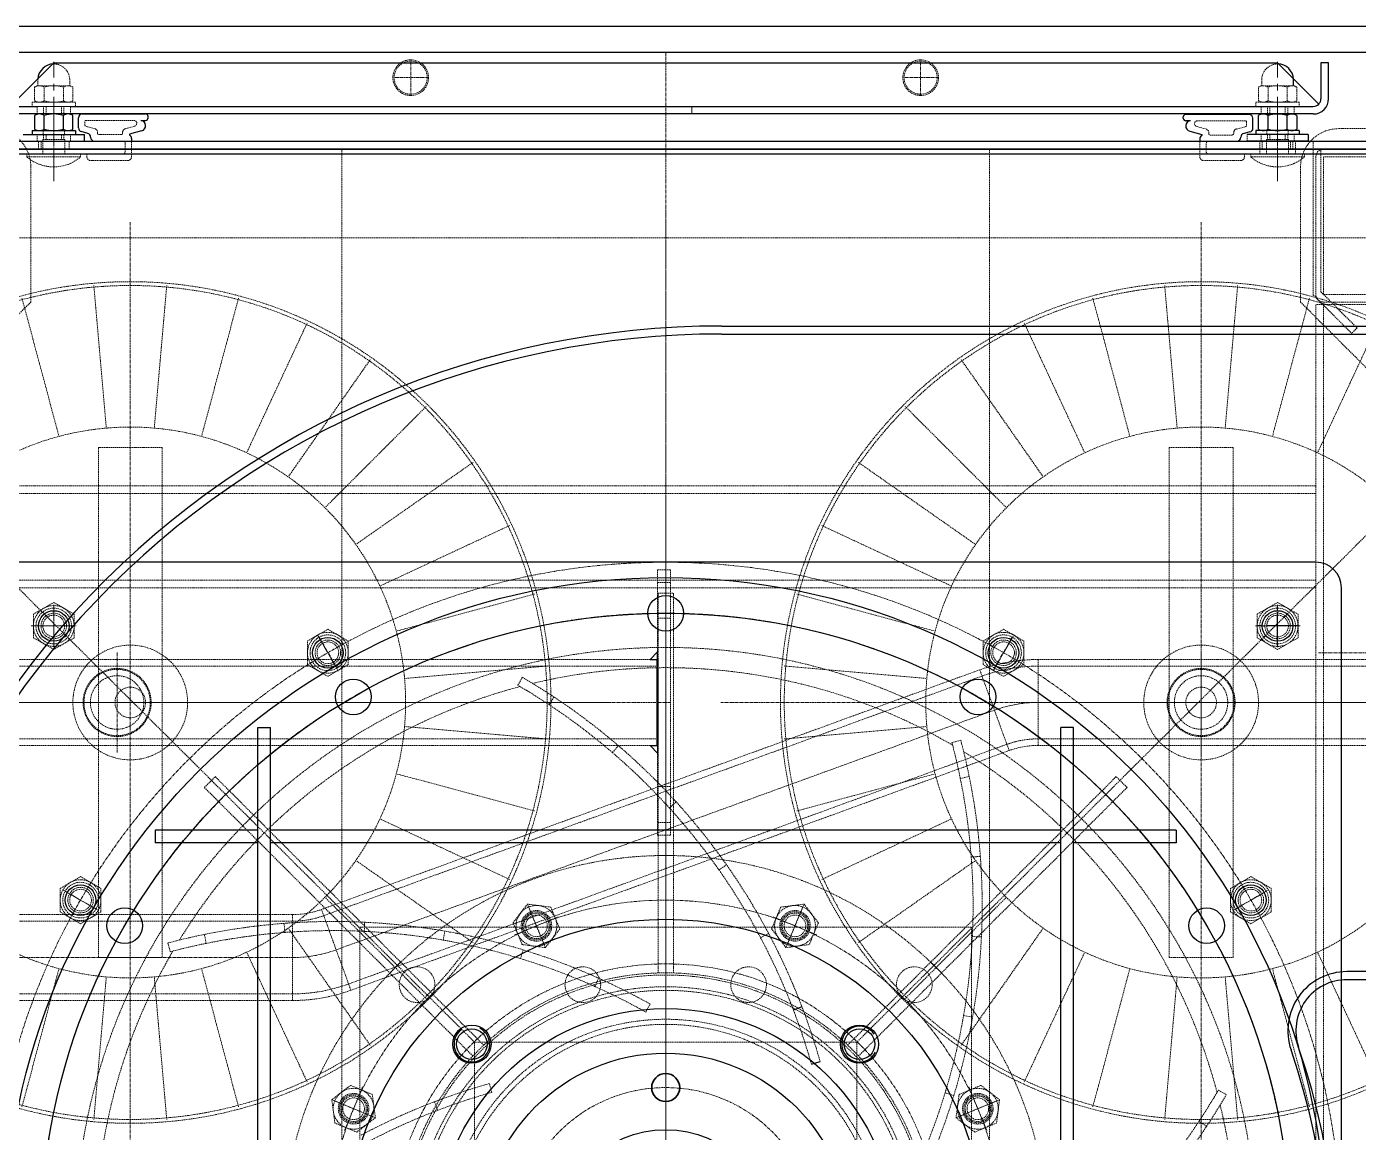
# Model space of a CAD drawing. Header units: feet. Extents: x -99009 to 3252343, y -11094690 to 9035152.
# Drawn here: x 1669713 to 1670236, y -1428674 to -1428240 of the extents above; entities that cross this region are included whole.
import ezdxf

# ---------------------------------------------------------------- set-up
doc = ezdxf.new("R2010")
doc.units = ezdxf.units.FT
for name, pattern in [('CENTER', [2, 1.25, -0.25, 0.25, -0.25]), ('CENTERX2', [20.32, 12.7, -2.54, 2.54, -2.54]), ('DASHED', [0.75, 0.5, -0.25]), ('DOT_CENTER', [14, 12, -1, 0, -1]), ('PHANTOM', [2.5, 1.25, -0.25, 0.25, -0.25, 0.25, -0.25])]:
    doc.linetypes.add(name, pattern=pattern)
doc.layers.add('1', color=1, linetype='Continuous')
doc.layers.add('K-LINE', color=7, linetype='Continuous')
for name, color, linetype, lineweight in [('AM_0', 7, 'Continuous', 30), ('AM_12', 7, 'Continuous', 50), ('AM_3', 7, 'DASHED', 5), ('AM_5', 3, 'Continuous', 25), ('AM_7', 7, 'CENTER', 5)]:
    doc.layers.add(name, color=color, linetype=linetype, lineweight=lineweight)

# ---------------------------------------------------------------- blocks, each defined once
blk = doc.blocks.new('76576')
at = {"color": 7, "linetype": 'Continuous'}
for p, q in [((12603.87, 4512.07), (11793.87, 4512.07)), ((12453.87, 4352.07), (11943.87, 4352.07)), ((12463.87, 3832.07), (12463.87, 4342.07))]:
    blk.add_line(p, q, dxfattribs=at)
at = {"color": 2, "linetype": 'DOT_CENTER'}
for p, q in [((12438.87, 4319.37), (12438.87, 4334.77)), ((12446.57, 4327.07), (12431.17, 4327.07))]:
    blk.add_line(p, q, dxfattribs=at)
at = {"color": 3, "linetype": 'PHANTOM'}
for p, q in [((12062.86, 4322.65), (12069.88, 4310.49)), ((12327.87, 4310.49), (12334.89, 4322.65))]:
    blk.add_line(p, q, dxfattribs=at)
at = {"color": 7, "linetype": 'Continuous'}
for centre, radius in [((11958.87, 4327.07), 6), ((12198.87, 4087.07), 245), ((12438.87, 4327.07), 6), ((12066.37, 4316.57), 6), ((12331.37, 4316.57), 6), ((11969.38, 4219.57), 6), ((12428.37, 4219.57), 6)]:
    blk.add_circle(centre, radius, dxfattribs=at)
blk.add_arc((12453.87, 4342.07), 10, 0, 90, dxfattribs=at)
at = {"layer": '1', "color": 7, "linetype": 'Continuous'}
for p, q in [((11942.75, 4531.7), (11958.87, 4547.82)), ((11958.46, 4547.41), (11958.87, 4547.82)), ((11958.87, 4547.82), (12438.87, 4547.82)), ((12455, 4531.7), (12438.87, 4547.82)), ((12458.87, 4547.82), (12455.87, 4547.82)), ((12455.87, 4547.82), (12455.87, 4533.82)), ((12458.87, 4533.82), (12458.87, 4547.82)), ((12445.12, 4538.86), (12445.12, 4541.42)), ((11944.87, 4530.82), (11952.37, 4530.82)), ((11965.37, 4530.82), (12452.87, 4530.82)), ((11952.37, 4527.82), (11943.87, 4527.82)), ((11951.37, 4527.24), (11951.37, 4521.91)), ((11965.37, 4527.82), (11952.37, 4527.82)), ((11964.5, 4527.82), (11953.25, 4527.82)), ((11955.12, 4521.91), (11955.12, 4527.24)), ((11962.63, 4521.91), (11962.63, 4527.24)), ((12452.87, 4527.82), (11965.37, 4527.82)), ((11966.38, 4521.91), (11966.38, 4527.24)), ((11968.57, 4522.37), (11968.57, 4526.32)), ((11970.07, 4527.82), (11974.87, 4527.82)), ((11974.87, 4527.82), (11994.88, 4527.82)), ((11993.02, 4525.32), (11994.88, 4525.32)), ((11995.88, 4526.32), (11995.88, 4526.82)), ((12401.87, 4526.17), (12401.87, 4526.67)), ((12422.87, 4527.67), (12402.87, 4527.67)), ((12404.73, 4525.17), (12402.87, 4525.17)), ((12427.68, 4527.67), (12422.87, 4527.67)), ((12429.18, 4522.22), (12429.18, 4526.17)), ((12431.37, 4521.91), (12431.37, 4527.24)), ((12432.37, 4527.82), (12445.37, 4527.82)), ((12433.25, 4527.82), (12444.5, 4527.82)), ((12435.12, 4521.91), (12435.12, 4527.24)), ((12442.63, 4521.91), (12442.63, 4527.24)), ((12446.38, 4527.24), (12446.38, 4521.91)), ((11946.87, 4519.72), (11970.87, 4519.72)), ((11950.37, 4521.32), (11950.37, 4519.72)), ((11950.37, 4521.32), (11967.37, 4521.32)), ((11967.37, 4521.32), (11967.37, 4519.72)), ((11972.21, 4520.23), (11969.67, 4520.93)), ((11970.87, 4517.22), (11970.87, 4519.72)), ((11973.31, 4518.72), (11973.31, 4518.78)), ((11993.34, 4521.23), (11988.59, 4519.92)), ((12404.41, 4521.08), (12409.16, 4519.77)), ((12424.44, 4518.72), (12424.44, 4518.78)), ((12425.54, 4520.23), (12428.08, 4520.93)), ((12450.87, 4519.72), (12426.87, 4519.72)), ((12430.37, 4521.32), (12430.37, 4519.72)), ((12447.37, 4521.32), (12430.37, 4521.32)), ((12447.37, 4521.32), (12447.37, 4519.72)), ((12450.87, 4519.72), (12450.87, 4517.22)), ((11946.87, 4517.22), (11970.87, 4517.22)), ((11951.87, 4517.22), (11952.37, 4517.22)), ((11974.87, 4517.22), (11974.81, 4517.22)), ((11974.87, 4517.22), (11985.87, 4517.22)), ((12431.87, 4517.22), (12426.87, 4517.22)), ((12432.37, 4517.22), (12431.87, 4517.22)), ((12445.37, 4517.22), (12432.37, 4517.22)), ((12445.87, 4517.22), (12445.37, 4517.22)), ((12450.87, 4517.22), (12445.87, 4517.22)), ((12431.87, 4512.07), (12428.37, 4512.07))]:
    blk.add_line(p, q, dxfattribs=at)
for centre, radius, start, end in [((11958.87, 4541.17), 6.26, 90, 177.6567), ((12438.87, 4541.17), 6.26, 2.3433, 90), ((12452.87, 4533.82), 3, 270, 0), ((12452.87, 4533.82), 6, 270, 0), ((11953.25, 4524.52), 3.3, 90, 124.6317), ((11953.25, 4524.52), 3.3, 55.3683, 90), ((11958.87, 4515.49), 12.33, 72.2796, 107.7204), ((11964.5, 4524.52), 3.3, 90, 124.6317), ((11964.5, 4524.52), 3.3, 55.3683, 90), ((11970.07, 4526.32), 1.5, 90, 180), ((11992.82, 4523.25), 2.08, 284.3945, 84.4558), ((11994.88, 4526.82), 1, 0, 90), ((11994.88, 4526.32), 1, 270, 0), ((12402.87, 4526.67), 1, 90, 180), ((12402.87, 4526.17), 1, 180, 270), ((12404.93, 4523.1), 2.08, 95.5442, 255.6055), ((12427.68, 4526.17), 1.5, 0, 90), ((12433.25, 4524.52), 3.3, 90, 124.6317), ((12433.25, 4524.52), 3.3, 55.3683, 90), ((12438.87, 4515.49), 12.33, 72.2796, 107.7204), ((12444.5, 4524.52), 3.3, 90, 124.6317), ((12444.5, 4524.52), 3.3, 55.3683, 90), ((11953.25, 4524.63), 3.3, 235.3683, 270), ((11953.25, 4524.63), 3.3, 270, 304.6317), ((11958.87, 4533.65), 12.33, 252.2796, 287.7204), ((11964.5, 4524.63), 3.3, 235.3683, 270), ((11964.5, 4524.63), 3.3, 270, 304.6317), ((11970.07, 4522.37), 1.5, 180, 254.5619), ((11971.81, 4518.78), 1.5, 0, 74.5619), ((11974.81, 4518.72), 1.5, 180, 270), ((11988.79, 4519.74), 0.274, 137.315, 248.0136), ((11987.87, 4518.22), 1.5, 0, 57.054), ((12409.87, 4518.07), 1.5, 122.946, 180), ((12408.96, 4519.59), 0.274, 291.9864, 42.685), ((12422.94, 4518.72), 1.5, 270, 0), ((12425.94, 4518.78), 1.5, 105.4381, 180), ((12427.68, 4522.22), 1.5, 285.4381, 0), ((12433.25, 4524.63), 3.3, 235.3683, 270), ((12433.25, 4524.63), 3.3, 270, 304.6317), ((12438.87, 4533.65), 12.33, 252.2796, 287.7204), ((12444.5, 4524.63), 3.3, 235.3683, 270), ((12444.5, 4524.63), 3.3, 270, 304.6317)]:
    blk.add_arc(centre, radius, start, end, dxfattribs=at)
at = {"layer": 'AM_0'}
for p, q in [((12625.87, 4562.07), (11771.87, 4562.07)), ((11806.72, 4552.07), (12591.02, 4552.07)), ((11806.72, 4552.07), (12591.02, 4552.07)), ((11989.37, 4518.22), (11989.37, 4517.22)), ((12408.37, 4518.07), (12408.37, 4517.22)), ((11771.87, 4517.22), (12625.87, 4517.22)), ((11771.87, 4514.07), (12625.87, 4514.07)), ((11771.87, 4514.07), (12625.87, 4514.07)), ((12625.87, 4514.07), (11771.87, 4514.07)), ((12220.85, 4444.68), (12501.87, 4444.68)), ((12220.85, 4441.53), (12501.87, 4441.53)), ((12192.72, 4313.92), (12195.72, 4316.92)), ((12195.72, 4313.92), (12195.72, 4316.92)), ((12192.72, 4313.92), (12195.72, 4313.92)), ((12038.89, 3886.89), (12038.89, 4287.25)), ((12038.89, 4287.25), (12043.89, 4287.25)), ((12043.89, 3886.89), (12043.89, 4287.25)), ((12353.86, 3886.89), (12353.86, 4287.25)), ((12358.86, 4287.25), (12353.86, 4287.25)), ((12358.86, 3886.89), (12358.86, 4287.25)), ((12192.72, 4280.22), (12195.72, 4280.22)), ((12192.72, 4280.22), (12195.72, 4277.22)), ((12195.72, 4280.22), (12195.72, 4277.22)), ((12038.89, 4247.06), (11998.7, 4247.06)), ((11998.7, 4247.06), (11998.7, 4242.06)), ((12353.86, 4247.06), (12043.89, 4247.06)), ((12399.05, 4247.06), (12358.86, 4247.06)), ((12399.05, 4247.06), (12399.05, 4242.06)), ((12038.89, 4242.06), (11998.7, 4242.06)), ((12353.86, 4242.06), (12043.89, 4242.06)), ((12399.05, 4242.06), (12358.86, 4242.06)), ((12501.87, 4191.53), (12466.01, 4191.53)), ((12501.87, 4188.38), (12466.01, 4188.38)), ((12252.32, 4177.74), (12248.98, 4176.47)), ((12256, 4155.28), (12259.44, 4156.25))]:
    blk.add_line(p, q, dxfattribs=at)
for centre, radius in [((12198.87, 4087.07), 259), ((12198.87, 4332.07), 7), ((12076.37, 4299.25), 7), ((12321.37, 4299.25), 7), ((11986.7, 4209.57), 7), ((12411.05, 4209.57), 7), ((12198.87, 4087.07), 125), ((12198.87, 4087.07), 125), ((12198.87, 4087.07), 90), ((12122.86, 4163.09), 6), ((12274.89, 4163.09), 6), ((12198.87, 4087.07), 42.5)]:
    blk.add_circle(centre, radius, dxfattribs=at)
for centre, radius, start, end in [((12220.65, 4102.07), 342.61, 89.9666, 182.5299), ((12220.65, 4102.07), 339.46, 89.9666, 182.5299), ((12466.01, 4168.38), 23.15, 90, 199.0311), ((12466.01, 4168.38), 20, 90, 199.0311), ((12122.86, 4163.09), 7, 124.2937, 63.4359), ((12274.89, 4163.09), 7, 34.2937, 333.4359), ((12186.11, 4071.83), 276.08, 265.8161, 19.0311), ((12186.11, 4071.83), 272.93, 265.8161, 19.0311)]:
    blk.add_arc(centre, radius, start, end, dxfattribs=at)
at = {"layer": 'AM_12'}
blk.add_line((12195.72, 4313.92), (12195.72, 4280.22), dxfattribs=at)
at = {"layer": 'AM_3'}
for p, q in [((12625.87, 4562.07), (11771.87, 4562.07)), ((11806.72, 4552.07), (12591.02, 4552.07)), ((11952.62, 4538.86), (11952.62, 4541.42)), ((11964.5, 4538.92), (11953.25, 4538.92)), ((11965.12, 4538.86), (11965.12, 4541.42)), ((12432.62, 4538.86), (12432.62, 4541.42)), ((12433.25, 4538.92), (12444.5, 4538.92)), ((11951.37, 4538.34), (11951.37, 4533.01)), ((11955.12, 4533.01), (11955.12, 4538.34)), ((11962.63, 4533.01), (11962.63, 4538.34)), ((11966.38, 4533.01), (11966.38, 4538.34)), ((12431.37, 4533.01), (12431.37, 4538.34)), ((12435.12, 4533.01), (12435.12, 4538.34)), ((12442.63, 4533.01), (12442.63, 4538.34)), ((12446.38, 4538.34), (12446.38, 4533.01)), ((11967.37, 4532.42), (11950.37, 4532.42)), ((11950.37, 4532.42), (11950.37, 4530.82)), ((11950.37, 4530.82), (11967.37, 4530.82)), ((11952.37, 4527.82), (11952.37, 4530.82)), ((11952.37, 4530.82), (11965.37, 4530.82)), ((11953.25, 4532.42), (11964.5, 4532.42)), ((11954.87, 4530.82), (11954.87, 4527.82)), ((11955.87, 4527.82), (11955.87, 4530.82)), ((11961.87, 4530.82), (11961.87, 4527.82)), ((11962.87, 4530.82), (11962.87, 4527.82)), ((11965.37, 4527.82), (11965.37, 4530.82)), ((11967.37, 4530.82), (11967.37, 4532.42)), ((12430.37, 4530.82), (12430.37, 4532.42)), ((12430.37, 4532.42), (12447.37, 4532.42)), ((12447.37, 4530.82), (12430.37, 4530.82)), ((12432.37, 4527.82), (12432.37, 4530.82)), ((12445.37, 4530.82), (12432.37, 4530.82)), ((12444.5, 4532.42), (12433.25, 4532.42)), ((12434.87, 4530.82), (12434.87, 4527.82)), ((12435.87, 4530.82), (12435.87, 4527.82)), ((12441.87, 4527.82), (12441.87, 4530.82)), ((12442.87, 4530.82), (12442.87, 4527.82)), ((12445.37, 4527.82), (12445.37, 4530.82)), ((12447.37, 4532.42), (12447.37, 4530.82)), ((11971.07, 4524.82), (11971.07, 4523.5)), ((11975.87, 4525.32), (11971.57, 4525.32)), ((11975.87, 4525.32), (11990.5, 4525.32)), ((12421.87, 4525.17), (12407.25, 4525.17)), ((12421.87, 4525.17), (12426.18, 4525.17)), ((12426.68, 4524.67), (12426.68, 4523.35)), ((11952.37, 4517.22), (11952.37, 4519.72)), ((11954.67, 4521.32), (11954.67, 4519.72)), ((11954.87, 4519.72), (11954.87, 4517.82)), ((11955.87, 4517.82), (11955.87, 4519.72)), ((11961.87, 4519.72), (11961.87, 4517.82)), ((11962.87, 4519.72), (11962.87, 4517.82)), ((11963.07, 4521.32), (11963.07, 4519.72)), ((11965.37, 4517.22), (11965.37, 4519.72)), ((11974.95, 4522.05), (11971.44, 4523.01)), ((11985.39, 4519.72), (11976.52, 4519.72)), ((11990.5, 4523.02), (11986.96, 4522.05)), ((12407.25, 4522.87), (12410.79, 4521.9)), ((12412.36, 4519.57), (12421.23, 4519.57)), ((12422.8, 4521.9), (12426.31, 4522.86)), ((12426.87, 4517.22), (12426.87, 4519.72)), ((12432.37, 4517.22), (12432.37, 4519.72)), ((12434.67, 4521.32), (12434.67, 4519.72)), ((12434.87, 4519.72), (12434.87, 4517.82)), ((12435.87, 4519.72), (12435.87, 4517.82)), ((12441.87, 4517.82), (12441.87, 4519.72)), ((12442.87, 4519.72), (12442.87, 4517.82)), ((12443.07, 4521.32), (12443.07, 4519.72)), ((12445.37, 4517.22), (12445.37, 4519.72)), ((12462.87, 4522.07), (12618.87, 4522.07)), ((11723.87, 4514.07), (12673.87, 4514.07)), ((12625.87, 4517.22), (11771.87, 4517.22)), ((12625.87, 4517.22), (11771.87, 4517.22)), ((11771.87, 4517.07), (12625.87, 4517.07)), ((12123.87, 4163.92), (11771.87, 4514.07)), ((11771.87, 4514.07), (12625.87, 4514.07)), ((12625.87, 4514.07), (11771.87, 4514.07)), ((11952.87, 4514.07), (11952.87, 4517.22)), ((11953.87, 4514.07), (11953.87, 4517.22)), ((11954.57, 4517.22), (11954.47, 4517.22)), ((11954.57, 4512.22), (11954.57, 4517.82)), ((11954.57, 4517.82), (11963.17, 4517.82)), ((11963.17, 4512.22), (11963.17, 4517.82)), ((11963.27, 4517.22), (11963.17, 4517.22)), ((11964.87, 4514.07), (11964.87, 4517.22)), ((11986.87, 4516.22), (11986.87, 4513.07)), ((11989.37, 4511.07), (11989.37, 4517.22)), ((12071.87, 4514.07), (12071.87, 3704.07)), ((12625.87, 4514.07), (12273.87, 4163.92)), ((12325.87, 3704.07), (12325.87, 4514.07)), ((12408.37, 4511.22), (12408.37, 4517.22)), ((12410.87, 4516.22), (12410.87, 4513.22)), ((12422.87, 4517.22), (12411.87, 4517.22)), ((12422.87, 4517.22), (12422.94, 4517.22)), ((12431.87, 4512.22), (12431.87, 4517.22)), ((12432.87, 4514.07), (12432.87, 4517.22)), ((12434.47, 4517.22), (12434.57, 4517.22)), ((12434.57, 4512.22), (12434.57, 4517.82)), ((12443.17, 4517.82), (12434.57, 4517.82)), ((12438.87, 4512.22), (12438.87, 4515.22)), ((12443.17, 4512.22), (12443.17, 4517.82)), ((12443.17, 4517.22), (12443.27, 4517.22)), ((12443.87, 4514.07), (12443.87, 4517.22)), ((12444.87, 4514.07), (12444.87, 4517.22)), ((12445.87, 4512.22), (12445.87, 4517.22)), ((12452.87, 4517.07), (12628.87, 4517.07)), ((12452.87, 4456.83), (12452.87, 4517.07)), ((12455.87, 4514.07), (12455.87, 4458.07)), ((12455.87, 4514.07), (12625.87, 4514.07)), ((12456.87, 4514.07), (12490.87, 4514.07)), ((11948.37, 4510.97), (11948.37, 4512.07)), ((11948.37, 4512.07), (11951.87, 4512.07)), ((11948.37, 4510.97), (11969.37, 4510.97)), ((11951.87, 4512.07), (11965.87, 4512.07)), ((11965.87, 4512.07), (11969.37, 4512.07)), ((11969.37, 4510.97), (11969.37, 4512.07)), ((11971.87, 4512.07), (11971.87, 4511.07)), ((11985.87, 4512.07), (11971.87, 4512.07)), ((11973.37, 4509.57), (11987.87, 4509.57)), ((12424.37, 4509.57), (12409.87, 4509.57)), ((12411.87, 4512.07), (12425.87, 4512.07)), ((12425.87, 4512.07), (12425.87, 4511.07)), ((12428.37, 4510.97), (12428.37, 4512.07)), ((12449.37, 4510.97), (12428.37, 4510.97)), ((12445.87, 4512.07), (12431.87, 4512.07)), ((12431.87, 4512.07), (12445.87, 4512.07)), ((12449.37, 4512.07), (12445.87, 4512.07)), ((12449.37, 4510.97), (12449.37, 4512.07)), ((12453.87, 4511.07), (12453.87, 4457.07)), ((12456.87, 4457.07), (12456.87, 4511.07)), ((12490.87, 4511.07), (12456.87, 4511.07)), ((11949.87, 4454.07), (11949.87, 4507.07)), ((12447.87, 4454.07), (12447.87, 4507.07)), ((12591.02, 4479.22), (11806.72, 4479.22)), ((11979.43, 4405.07), (11974.57, 4460.57)), ((11998.32, 4405.07), (12003.18, 4460.57)), ((12399.43, 4405.07), (12394.57, 4460.57)), ((12418.32, 4405.07), (12423.18, 4460.57)), ((11960.82, 4401.79), (11946.4, 4455.61)), ((12016.93, 4401.79), (12031.35, 4455.61)), ((12380.82, 4401.79), (12366.4, 4455.61)), ((12436.93, 4401.79), (12451.35, 4455.61)), ((12452.87, 4456.83), (12467.9, 4441.81)), ((12455.87, 4458.07), (12470.02, 4443.93)), ((12456.87, 4457.07), (12490.87, 4457.07)), ((11831.88, 4336.07), (11949.87, 4454.07)), ((12565.87, 4336.07), (12447.87, 4454.07)), ((12453.87, 3721.07), (12453.87, 4453.07)), ((12493.87, 4453.07), (12453.87, 4453.07)), ((12456.87, 4454.07), (12490.87, 4454.07)), ((12456.87, 3721.07), (12456.87, 4453.07)), ((12034.69, 4395.33), (12058.24, 4445.82)), ((12363.06, 4395.33), (12339.51, 4445.82)), ((12454.69, 4395.33), (12478.24, 4445.82)), ((12470.02, 4443.93), (12467.9, 4441.81)), ((12051.06, 4385.88), (12083.01, 4431.52)), ((12346.69, 4385.88), (12314.74, 4431.52)), ((12065.53, 4373.73), (12104.93, 4413.13)), ((12332.22, 4373.73), (12292.82, 4413.13)), ((11976.37, 4397.07), (11976.37, 4197.07)), ((12001.37, 4397.07), (11976.37, 4397.07)), ((12001.37, 4197.07), (12001.37, 4397.07)), ((12396.37, 4397.07), (12396.37, 4197.07)), ((12421.37, 4397.07), (12396.37, 4397.07)), ((12421.37, 4197.07), (12421.37, 4397.07)), ((12077.68, 4359.26), (12123.32, 4391.21)), ((12320.07, 4359.26), (12274.43, 4391.21)), ((11943.87, 4382.07), (12453.87, 4382.07)), ((11943.87, 4379.07), (12453.87, 4379.07)), ((12087.13, 4342.89), (12137.62, 4366.44)), ((12310.62, 4342.89), (12260.13, 4366.44)), ((12200.72, 4349.07), (12195.72, 4349.07)), ((12195.72, 4245.07), (12195.72, 4349.07)), ((12200.72, 4245.07), (12200.72, 4349.07)), ((12453.87, 4345.07), (11943.87, 4345.07)), ((12453.87, 4342.07), (11943.87, 4342.07)), ((12200.72, 4344.07), (12195.72, 4344.07)), ((12200.72, 4344.07), (12195.72, 4344.07)), ((11950.87, 4331.69), (11958.87, 4336.31)), ((11958.87, 4336.31), (11966.87, 4331.69)), ((12093.59, 4325.13), (12147.41, 4339.55)), ((12195.87, 4339.97), (12195.87, 4191.03)), ((12195.87, 4339.97), (12201.87, 4339.97)), ((12201.87, 4339.97), (12201.87, 4191.03)), ((12304.16, 4325.13), (12250.34, 4339.55)), ((12430.87, 4331.69), (12438.87, 4336.31)), ((12438.87, 4336.31), (12446.87, 4331.69)), ((11950.87, 4322.45), (11950.87, 4331.69)), ((11966.87, 4331.69), (11966.87, 4322.45)), ((12200.72, 4330.07), (12195.72, 4330.07)), ((12430.87, 4322.45), (12430.87, 4331.69)), ((12446.87, 4331.69), (12446.87, 4322.45)), ((12058.37, 4321.19), (12066.37, 4325.81)), ((12066.37, 4325.81), (12074.37, 4321.19)), ((12323.38, 4321.19), (12331.38, 4325.81)), ((12331.38, 4325.81), (12339.38, 4321.19)), ((11958.87, 4317.84), (11950.87, 4322.45)), ((11966.87, 4322.45), (11958.87, 4317.84)), ((12058.37, 4311.95), (12058.37, 4321.19)), ((12074.37, 4321.19), (12074.37, 4311.95)), ((12323.38, 4311.95), (12323.38, 4321.19)), ((12339.38, 4321.19), (12339.38, 4311.95)), ((12438.87, 4317.84), (12430.87, 4322.45)), ((12446.87, 4322.45), (12438.87, 4317.84)), ((12195.72, 4311.32), (11643.72, 4311.32)), ((12195.72, 4313.92), (11768.72, 4313.92)), ((12066.37, 4307.33), (12058.37, 4311.95)), ((12322.05, 4309.89), (12063.87, 4215.92)), ((12074.37, 4311.95), (12066.37, 4307.33)), ((12096.87, 4306.52), (12152.37, 4311.38)), ((12300.87, 4306.52), (12245.37, 4311.38)), ((12333.58, 4278.22), (12322.05, 4309.89)), ((12333.58, 4278.22), (12322.05, 4309.89)), ((12331.38, 4307.33), (12323.38, 4311.95)), ((12339.38, 4311.95), (12331.38, 4307.33)), ((12344.92, 4280.22), (12344.92, 4313.92)), ((12619.85, 4313.92), (12344.92, 4313.92)), ((12619.85, 4311.32), (12344.92, 4311.32)), ((12322.94, 4307.45), (12064.76, 4213.48)), ((12140.86, 4303.86), (12142.66, 4306.94)), ((12153.13, 4296.23), (12155.1, 4299.2)), ((12096.87, 4287.62), (12152.37, 4282.77)), ((12300.87, 4287.62), (12245.37, 4282.77)), ((12195.72, 4282.82), (11643.72, 4282.82)), ((12195.72, 4280.22), (11768.72, 4280.22)), ((12332.69, 4280.67), (12074.51, 4186.7)), ((12333.58, 4278.22), (12075.4, 4184.25)), ((12177.99, 4277.44), (12180.31, 4280.15)), ((12311.14, 4281.38), (12314.59, 4282.29)), ((12619.85, 4282.82), (12344.92, 4282.82)), ((12619.85, 4280.22), (12344.92, 4280.22)), ((12017.94, 4263.76), (12022.19, 4268)), ((12022.19, 4268), (12127.49, 4162.7)), ((12093.59, 4269.01), (12147.41, 4254.59)), ((12304.16, 4269.01), (12250.34, 4254.59)), ((12375.56, 4268), (12270.26, 4162.7)), ((12314.42, 4267.31), (12317.92, 4268.02)), ((12379.81, 4263.76), (12375.56, 4268)), ((12017.94, 4263.76), (12123.24, 4158.46)), ((12200.72, 4264.07), (12195.72, 4264.07)), ((12379.81, 4263.76), (12274.5, 4158.46)), ((12200.32, 4255.71), (12202.97, 4258.11)), ((12087.13, 4251.26), (12137.62, 4227.71)), ((12200.72, 4250.07), (12195.72, 4250.07)), ((12200.72, 4250.07), (12195.72, 4250.07)), ((12310.62, 4251.26), (12260.13, 4227.71)), ((12200.72, 4245.07), (12195.72, 4245.07)), ((12195.87, 4237.04), (12201.87, 4237.04)), ((12318.71, 4236.45), (12322.27, 4236.72)), ((12077.68, 4234.89), (12123.32, 4202.94)), ((12219.79, 4231.39), (12222.71, 4233.44)), ((12320.07, 4234.89), (12274.43, 4202.94)), ((11961.38, 4224.19), (11969.38, 4228.81)), ((11969.38, 4228.81), (11977.38, 4224.19)), ((12420.37, 4224.19), (12428.37, 4228.81)), ((12428.37, 4228.81), (12436.37, 4224.19)), ((11961.38, 4214.96), (11961.38, 4224.19)), ((11977.38, 4224.19), (11977.38, 4214.96)), ((12065.53, 4220.41), (12104.93, 4181.02)), ((12332.22, 4220.41), (12292.82, 4181.02)), ((12420.37, 4214.96), (12420.37, 4224.19)), ((12436.37, 4224.19), (12436.37, 4214.96)), ((12063.87, 4215.92), (12075.4, 4184.25)), ((12139.01, 4210.69), (12144.63, 4218.02)), ((12144.63, 4218.02), (12153.79, 4216.82)), ((12153.79, 4216.82), (12157.33, 4208.28)), ((12240.42, 4208.28), (12243.96, 4216.82)), ((12243.96, 4216.82), (12253.12, 4218.02)), ((12253.12, 4218.02), (12258.74, 4210.69)), ((12052.53, 4211.32), (11643.72, 4211.32)), ((12052.53, 4213.92), (11768.72, 4213.92)), ((11969.38, 4210.34), (11961.38, 4214.96)), ((11977.38, 4214.96), (11969.38, 4210.34)), ((12049.5, 4206.91), (12049.23, 4210.47)), ((12052.53, 4213.92), (12052.53, 4180.22)), ((12080.65, 4207.34), (12080.82, 4210.91)), ((12142.55, 4202.16), (12139.01, 4210.69)), ((12258.74, 4210.69), (12255.2, 4202.16)), ((12428.37, 4210.34), (12420.37, 4214.96)), ((12436.37, 4214.96), (12428.37, 4210.34)), ((12018.64, 4202.62), (12017.93, 4206.12)), ((12051.06, 4208.27), (12083.01, 4162.63)), ((12078.87, 4208.92), (12318.87, 4208.92)), ((12078.87, 3968.92), (12078.87, 4208.92)), ((12111.62, 4203.91), (12112.23, 4207.43)), ((12157.33, 4208.28), (12151.7, 4200.95)), ((12236.1, 4204.84), (12239.25, 4206.51)), ((12246.05, 4200.95), (12240.42, 4208.28)), ((12346.69, 4208.27), (12314.74, 4162.63)), ((12318.87, 4208.92), (12318.87, 3968.92)), ((12319.14, 4205.3), (12322.71, 4205.12)), ((12004.56, 4199.34), (12003.65, 4202.79)), ((12141.92, 4196.66), (12142.97, 4200.08)), ((12151.7, 4200.95), (12142.55, 4202.16)), ((12255.2, 4202.16), (12246.05, 4200.95)), ((11976.37, 4197.07), (12001.37, 4197.07)), ((12034.69, 4198.82), (12058.24, 4148.33)), ((12090.71, 4191), (12094.95, 4195.24)), ((12302.8, 4195.24), (12307.04, 4191)), ((12363.06, 4198.82), (12339.51, 4148.33)), ((12396.37, 4197.07), (12421.37, 4197.07)), ((12454.69, 4198.82), (12478.24, 4148.33)), ((11960.82, 4192.35), (11946.4, 4138.54)), ((11979.43, 4189.07), (11974.57, 4133.57)), ((11998.32, 4189.07), (12003.18, 4133.57)), ((12016.93, 4192.35), (12031.35, 4138.54)), ((12172.55, 4188.98), (12171.1, 4185.72)), ((12380.82, 4192.35), (12366.4, 4138.54)), ((12399.43, 4189.07), (12394.57, 4133.57)), ((12418.32, 4189.07), (12423.18, 4133.57)), ((12436.93, 4192.35), (12451.35, 4138.54)), ((12052.53, 4182.82), (11643.72, 4182.82)), ((12052.53, 4180.22), (11768.72, 4180.22)), ((12191.04, 4175.7), (12192.79, 4178.81)), ((12315.71, 4174.33), (12319.23, 4173.72)), ((12123.87, 4013.92), (12123.87, 4163.92)), ((12123.87, 4163.92), (12273.87, 4163.92)), ((12273.87, 4163.92), (12273.87, 4013.92)), ((12130.67, 4144.2), (12129.7, 4147.64)), ((12067.93, 4141.31), (12075.25, 4146.94)), ((12075.25, 4146.94), (12083.79, 4143.4)), ((12083.79, 4143.4), (12085, 4134.24)), ((12308.47, 4144.02), (12311.88, 4142.98)), ((12312.75, 4134.24), (12313.96, 4143.4)), ((12313.96, 4143.4), (12322.49, 4146.94)), ((12322.49, 4146.94), (12329.82, 4141.31)), ((12415.66, 4145.09), (12418.74, 4143.29)), ((12069.13, 4132.16), (12067.93, 4141.31)), ((12108.21, 4140.52), (12109.48, 4137.18)), ((12329.82, 4141.31), (12328.62, 4132.16)), ((12077.67, 4128.62), (12069.13, 4132.16)), ((12085, 4134.24), (12077.67, 4128.62)), ((12320.08, 4128.62), (12312.75, 4134.24)), ((12328.62, 4132.16), (12320.08, 4128.62)), ((12408.03, 4132.82), (12411, 4130.84))]:
    blk.add_line(p, q, dxfattribs=at)
for centre, radius in [((12098.87, 4542.07), 7), ((12098.87, 4542.07), 6.5), ((12298.87, 4542.07), 7), ((12298.87, 4542.07), 6.5), ((11988.87, 4297.07), 165), ((11988.87, 4297.07), 163.5), ((12408.87, 4297.07), 165), ((12408.87, 4297.07), 163.5), ((11988.87, 4297.07), 108), ((12408.87, 4297.07), 108), ((11958.87, 4327.07), 8), ((11958.87, 4327.07), 7), ((11958.87, 4327.07), 5), ((11958.87, 4327.07), 4.25), ((12438.87, 4327.07), 8), ((12438.87, 4327.07), 7), ((12438.87, 4327.07), 5), ((12438.87, 4327.07), 4.25), ((11988.87, 4297.07), 22.5), ((12066.37, 4316.57), 8), ((12066.37, 4316.57), 7), ((12066.37, 4316.57), 5), ((12066.37, 4316.57), 4.25), ((12331.38, 4316.57), 8), ((12331.37, 4316.57), 7), ((12331.38, 4316.57), 5), ((12331.38, 4316.57), 4.25), ((12408.87, 4297.07), 22.5), ((12198.87, 4087.07), 231.59), ((11983.72, 4297.07), 13.35), ((11983.72, 4297.07), 13), ((12408.85, 4297.07), 13.35), ((12408.85, 4297.07), 13), ((11983.72, 4297.07), 10.48), ((12408.85, 4297.07), 10.48), ((11988.87, 4297.07), 6), ((12408.87, 4297.07), 6), ((12198.87, 4087.07), 150), ((11969.38, 4219.57), 8), ((11969.38, 4219.57), 7), ((12428.37, 4219.57), 8), ((12428.37, 4219.57), 7), ((11969.38, 4219.57), 5), ((11969.38, 4219.57), 4.25), ((12428.37, 4219.57), 5), ((12428.37, 4219.57), 4.25), ((12148.17, 4209.49), 8), ((12148.17, 4209.49), 6), ((12249.58, 4209.49), 8), ((12249.58, 4209.49), 6), ((12148.17, 4209.49), 5.5), ((12148.17, 4209.49), 5.5), ((12148.17, 4209.49), 5), ((12148.17, 4209.49), 4.25), ((12249.58, 4209.49), 5.5), ((12249.58, 4209.49), 5.5), ((12249.58, 4209.49), 5), ((12249.58, 4209.49), 4.25), ((12101.37, 4186.42), 7), ((12198.87, 4087.07), 104), ((12198.87, 4087.07), 103.15), ((12166.37, 4186.42), 7), ((12231.37, 4186.42), 7), ((12296.37, 4186.42), 7), ((12198.87, 4087.07), 98.55), ((12198.87, 4087.07), 97.13), ((12198.87, 4087.07), 85.79), ((12198.87, 4087.07), 83.79), ((12076.46, 4137.78), 8), ((12076.46, 4137.78), 6), ((12076.46, 4137.78), 5.5), ((12076.46, 4137.78), 5.5), ((12076.46, 4137.78), 5), ((12076.46, 4137.78), 4.25), ((12321.29, 4137.78), 8), ((12321.29, 4137.78), 6), ((12321.29, 4137.78), 5.5), ((12321.29, 4137.78), 5.5), ((12321.29, 4137.78), 5), ((12321.29, 4137.78), 4.25)]:
    blk.add_circle(centre, radius, dxfattribs=at)
for centre, radius, start, end in [((11958.87, 4541.17), 6.26, 2.3433, 90), ((12438.87, 4541.17), 6.26, 90, 177.6567), ((11953.25, 4535.62), 3.3, 90, 124.6317), ((11953.25, 4535.62), 3.3, 55.3683, 90), ((11958.87, 4526.59), 12.33, 72.2796, 107.7204), ((11964.5, 4535.62), 3.3, 90, 124.6317), ((11964.5, 4535.62), 3.3, 55.3683, 90), ((12433.25, 4535.62), 3.3, 90, 124.6317), ((12433.25, 4535.62), 3.3, 55.3683, 90), ((12438.87, 4526.59), 12.33, 72.2796, 107.7204), ((12444.5, 4535.62), 3.3, 90, 124.6317), ((12444.5, 4535.62), 3.3, 55.3683, 90), ((11953.25, 4535.73), 3.3, 235.3683, 270), ((11953.25, 4535.73), 3.3, 270, 304.6317), ((11958.87, 4544.75), 12.33, 252.2796, 287.7204), ((11964.5, 4535.73), 3.3, 235.3683, 270), ((11964.5, 4535.73), 3.3, 270, 304.6317), ((12433.25, 4535.73), 3.3, 235.3683, 270), ((12433.25, 4535.73), 3.3, 270, 304.6317), ((12438.87, 4544.75), 12.33, 252.2796, 287.7204), ((12444.5, 4535.73), 3.3, 235.3683, 270), ((12444.5, 4535.73), 3.3, 270, 304.6317), ((11971.57, 4524.82), 0.5, 90, 180), ((11971.57, 4523.5), 0.5, 180, 254.6522), ((11990.28, 4524.17), 1.17, 281.1037, 78.8963), ((12407.47, 4524.02), 1.17, 101.1037, 258.8963), ((12426.18, 4524.67), 0.5, 0, 90), ((12426.18, 4523.35), 0.5, 285.3478, 0), ((11934.87, 4507.07), 15, 360, 90), ((11974.55, 4520.6), 1.5, 354.0074, 74.6522), ((11973.06, 4520.76), 3, 351.196, 354.0074), ((11976.52, 4520.22), 0.5, 171.196, 270), ((11985.39, 4520.22), 0.5, 270, 8.804), ((11987.35, 4520.6), 1.5, 105.3478, 185.9926), ((11988.84, 4520.76), 3, 185.9926, 188.804), ((12410.4, 4520.45), 1.5, 354.0074, 74.6522), ((12412.36, 4520.07), 0.5, 171.196, 270), ((12408.9, 4520.61), 3, 351.196, 354.0074), ((12421.23, 4520.22), 0.5, 270, 8.804), ((12423.2, 4520.6), 1.5, 105.3478, 185.9926), ((12424.69, 4520.76), 3, 185.9926, 188.804), ((12462.87, 4507.07), 15, 90, 180), ((11985.87, 4516.22), 1, 0, 90), ((11985.87, 4513.07), 1, 270, 0), ((12411.87, 4516.22), 1, 90, 180), ((12411.87, 4513.07), 1, 180, 270), ((12456.87, 4511.07), 3, 90, 180), ((11958.87, 4523.18), 16.11, 229.3119, 270), ((11958.87, 4523.18), 16.11, 270, 310.6881), ((11973.37, 4511.07), 1.5, 180, 270), ((11987.87, 4511.07), 1.5, 270, 0), ((12409.87, 4511.07), 1.5, 180, 270), ((12424.37, 4511.07), 1.5, 270, 0), ((12438.87, 4523.18), 16.11, 229.3119, 270), ((12438.87, 4523.18), 16.11, 270, 310.6881), ((12456.87, 4457.07), 3, 180, 270), ((12198.87, 4087.07), 223.66, 59.7915, 103.4981), ((12344.92, 4247.07), 66.85, 90, 110), ((12344.92, 4247.07), 64.25, 90, 110), ((12014.56, 4087.07), 250.89, 56.4739, 59.7739), ((12014.56, 4087.07), 254.46, 56.4739, 59.7739), ((12198.87, 4087.07), 223.66, 104.7915, 148.4981), ((12014.56, 4087.07), 254.46, 49.3539, 56.4739), ((12014.56, 4087.07), 250.89, 49.3539, 56.4739), ((12014.56, 4087.07), 254.46, 42.2339, 49.3539), ((12068.54, 4217.4), 250.89, 11.4739, 14.7739), ((12068.54, 4217.4), 254.46, 11.4739, 14.7739), ((12198.87, 4087.07), 223.66, 14.7915, 58.4981), ((12344.92, 4247.07), 35.75, 90, 110), ((12344.92, 4247.07), 33.15, 90, 110), ((12014.56, 4087.07), 250.89, 42.2339, 49.3539), ((12068.54, 4217.4), 250.89, 4.3539, 11.4739), ((12068.54, 4217.4), 254.46, 4.3539, 11.4739), ((12014.56, 4087.07), 254.46, 35.1139, 42.2339), ((12014.56, 4087.07), 250.89, 35.1139, 42.2339), ((12068.54, 4217.4), 250.89, 357.2339, 4.3539), ((12068.54, 4217.4), 254.46, 357.2339, 4.3539), ((12014.56, 4087.07), 250.89, 27.9939, 35.1139), ((12014.56, 4087.07), 254.46, 27.9939, 35.1139), ((12052.53, 4247.07), 33.15, 270, 290), ((12068.54, 3956.74), 254.46, 94.3539, 101.4739), ((12068.54, 3956.74), 254.46, 87.2339, 94.3539), ((12052.53, 4247.07), 35.75, 270, 290), ((12068.54, 3956.74), 254.46, 80.1139, 87.2339), ((12068.54, 3956.74), 254.46, 101.4739, 104.7739), ((12068.54, 3956.74), 250.89, 94.3539, 101.4739), ((12068.54, 3956.74), 250.89, 87.2339, 94.3539), ((12068.54, 3956.74), 250.89, 80.1139, 87.2339), ((12068.54, 3956.74), 254.46, 72.9939, 80.1139), ((12014.56, 4087.07), 250.89, 20.8739, 27.9939), ((12014.56, 4087.07), 254.46, 20.8739, 27.9939), ((12068.54, 4217.4), 250.89, 350.1139, 357.2339), ((12068.54, 4217.4), 254.46, 350.1139, 357.2339), ((12198.87, 4087.07), 223.66, 149.7915, 193.4981), ((12068.54, 3956.74), 250.89, 101.4739, 104.7739), ((12068.54, 3956.74), 250.89, 72.9939, 80.1139), ((12068.54, 3956.74), 254.46, 65.8739, 72.9939), ((12068.54, 3956.74), 250.89, 65.8739, 72.9939), ((12068.54, 3956.74), 254.46, 60.7739, 65.8739), ((12052.53, 4247.07), 64.25, 270, 290), ((12052.53, 4247.07), 66.85, 270, 290), ((12068.54, 3956.74), 250.89, 60.7739, 65.8739), ((12014.56, 4087.07), 250.89, 15.7739, 20.8739), ((12014.56, 4087.07), 254.46, 15.7739, 20.8739), ((12068.54, 4217.4), 250.89, 342.9939, 350.1139), ((12068.54, 4217.4), 254.46, 342.9939, 350.1139), ((12198.87, 3902.76), 254.46, 105.7739, 110.8739), ((12198.87, 3902.76), 250.89, 105.7739, 110.8739), ((12068.54, 4217.4), 250.89, 335.8739, 342.9939), ((12068.54, 4217.4), 254.46, 335.8739, 342.9939), ((12198.87, 4271.39), 250.89, 326.4739, 329.7739), ((12198.87, 4271.39), 254.46, 326.4739, 329.7739), ((12198.87, 3902.76), 254.46, 110.8739, 117.9939), ((12198.87, 3902.76), 250.89, 110.8739, 117.9939), ((12198.87, 4087.07), 223.66, 329.7915, 13.4981), ((12198.87, 4271.39), 250.89, 319.3539, 326.4739), ((12198.87, 4271.39), 254.46, 319.3539, 326.4739)]:
    blk.add_arc(centre, radius, start, end, dxfattribs=at)
at = {"layer": 'AM_5'}
for centre, radius in [((12198.87, 4087.07), 90), ((12122.86, 4163.09), 7.5), ((12274.89, 4163.09), 7.5), ((12198.87, 4087.07), 72.5)]:
    blk.add_circle(centre, radius, dxfattribs=at)
at = {"layer": 'AM_5', "color": 2, "lineweight": 35}
blk.add_circle((12198.87, 4146.07), 5.5, dxfattribs=at)
at = {"layer": 'AM_7'}
for p, q in [((12198.87, 4552.07), (12198.87, 3622.07)), ((12098.87, 4534.92), (12098.87, 4549.22)), ((12298.87, 4534.92), (12298.87, 4549.22)), ((12106.02, 4542.07), (12091.72, 4542.07)), ((12306.02, 4542.07), (12291.72, 4542.07)), ((11958.87, 4507.35), (11958.87, 4523.95)), ((12438.87, 4507.35), (12438.87, 4523.95)), ((11988.87, 4485.46), (11988.87, 4108.68)), ((12408.87, 4485.46), (12408.87, 4108.68)), ((12198.87, 4374.31), (12198.87, 3799.84)), ((11958.87, 4318.77), (11958.87, 4335.37)), ((12438.87, 4318.77), (12438.87, 4335.37)), ((11958.87, 4319.37), (11958.87, 4334.77)), ((11950.07, 4327.07), (11967.67, 4327.07)), ((11966.57, 4327.07), (11951.17, 4327.07)), ((12447.67, 4327.07), (12430.07, 4327.07)), ((12062.45, 4323.36), (12070.48, 4309.46)), ((12327.27, 4309.46), (12335.3, 4323.36)), ((11983.72, 4316.63), (11983.72, 4277.52)), ((12408.85, 4316.63), (12408.85, 4277.52)), ((11643.72, 4297.07), (12200.72, 4297.07)), ((12177.27, 4297.07), (11800.48, 4297.07)), ((12069.64, 4200.09), (12327.82, 4294.06)), ((12597.27, 4297.07), (12220.48, 4297.07)), ((12344.92, 4297.07), (12619.85, 4297.07)), ((11962.59, 4223.49), (11976.48, 4215.47)), ((11963.3, 4223.08), (11975.46, 4216.06)), ((12421.27, 4215.47), (12435.16, 4223.49)), ((12422.29, 4216.06), (12434.45, 4223.08)), ((12148.17, 4209.49), (12144.59, 4218.14)), ((12151.16, 4202.26), (12145.18, 4216.71)), ((12246.59, 4202.26), (12252.57, 4216.71)), ((12249.58, 4209.49), (12253.16, 4218.14)), ((12148.17, 4209.49), (12156.82, 4213.07)), ((12249.58, 4209.49), (12240.93, 4213.07)), ((12148.17, 4209.49), (12139.52, 4205.9)), ((12148.17, 4209.49), (12151.75, 4200.84)), ((12249.58, 4209.49), (12246, 4200.84)), ((12249.58, 4209.49), (12258.23, 4205.9)), ((11643.72, 4197.07), (12052.53, 4197.07)), ((12076.46, 4137.78), (12080.04, 4146.43)), ((12321.29, 4137.78), (12317.71, 4146.43)), ((12076.46, 4137.78), (12067.81, 4141.36)), ((12083.68, 4134.79), (12069.24, 4140.77)), ((12076.46, 4137.78), (12072.88, 4129.13)), ((12076.46, 4137.78), (12085.11, 4134.2)), ((12321.29, 4137.78), (12312.64, 4134.2)), ((12314.07, 4134.79), (12328.51, 4140.77)), ((12321.29, 4137.78), (12329.94, 4141.36)), ((12321.29, 4137.78), (12324.87, 4129.13))]:
    blk.add_line(p, q, dxfattribs=at)
at = {"layer": 'AM_7', "linetype": 'CENTERX2', "lineweight": 0}
for p, q in [((11958.87, 4501.52), (11958.87, 4548.24)), ((12438.87, 4501.52), (12438.87, 4548.24)), ((12209.12, 4527.82), (12209.12, 4530.82))]:
    blk.add_line(p, q, dxfattribs=at)
at = {"layer": 'AM_7', "linetype": 'CENTER', "ltscale": 2}
for p, q in [((12198.87, 3820.14), (12198.87, 4488.98)), ((12198.87, 3764.07), (12198.87, 4457.64))]:
    blk.add_line(p, q, dxfattribs=at)
at = {"layer": 'AM_7', "linetype": 'CENTER'}
blk.add_line((12454.88, 4316.53), (12522.34, 4316.53), dxfattribs=at)
at = {"layer": 'AM_7'}
for radius in [265, 265, 245, 132.5, 132.5, 107.5]:
    blk.add_circle((12198.87, 4087.07), radius, dxfattribs=at)
at = {"layer": 'AM_7', "linetype": 'CENTER'}
for radius in [107.5, 59]:
    blk.add_circle((12198.87, 4087.07), radius, dxfattribs=at)
blk.add_arc((12198.87, 4087.07), 245, 180, 179.9581, dxfattribs=at)
at = {"layer": 'AM_7'}
for centre, start, end in [((12344.92, 4247.07), 90, 110), ((12052.53, 4247.07), 270, 290)]:
    blk.add_arc(centre, 50, start, end, dxfattribs=at)
blk = doc.blocks.new('shot blast mc')
at = {"layer": 'AM_0'}
blk.add_blockref('76576', (136865.84, 55962.11), dxfattribs=at)

msp = doc.modelspace()

# ---------------------------------------------------------------- block references
at = {"layer": 'K-LINE'}
msp.add_blockref('shot blast mc', (1520899.22128, -1488764.52416), dxfattribs=at)

doc.saveas('drawing.dxf')
